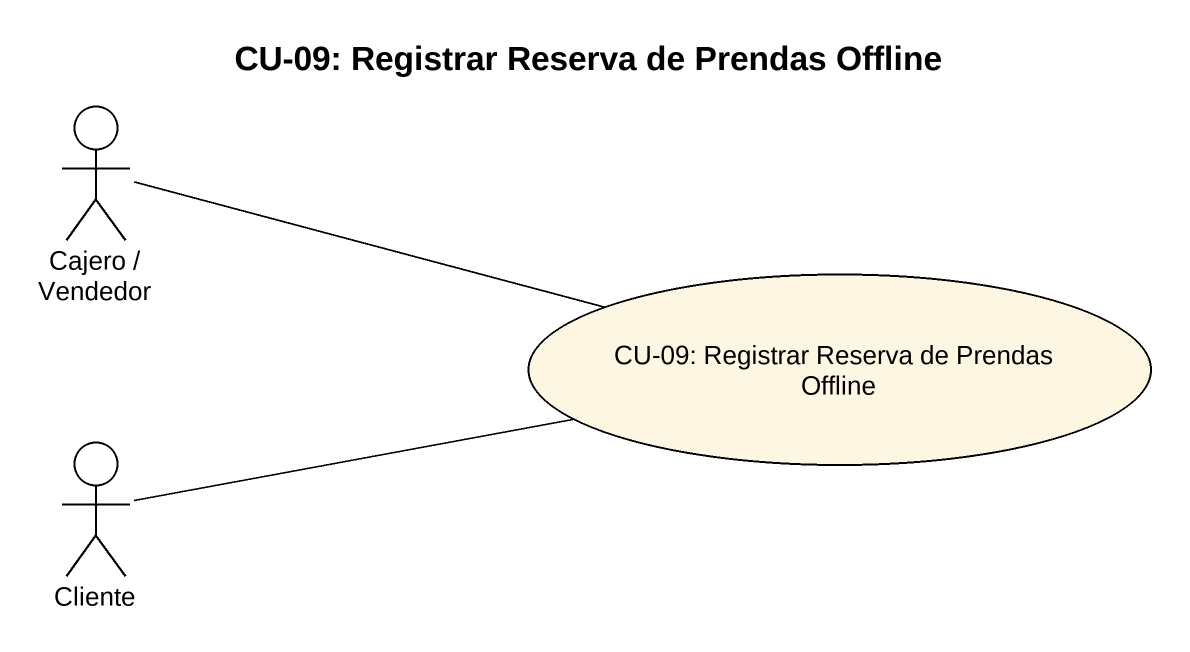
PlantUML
@startuml
title CU-09: Registrar Reserva de Prendas Offline
actor "Cajero / Vendedor" as Cajero_Vendedor
usecase "CU-09: Registrar Reserva de Prendas Offline" as CU_09_Registrar_Reserva_de
actor Cliente
Cajero_Vendedor -right- CU_09_Registrar_Reserva_de
Cliente -right- CU_09_Registrar_Reserva_de
@enduml
